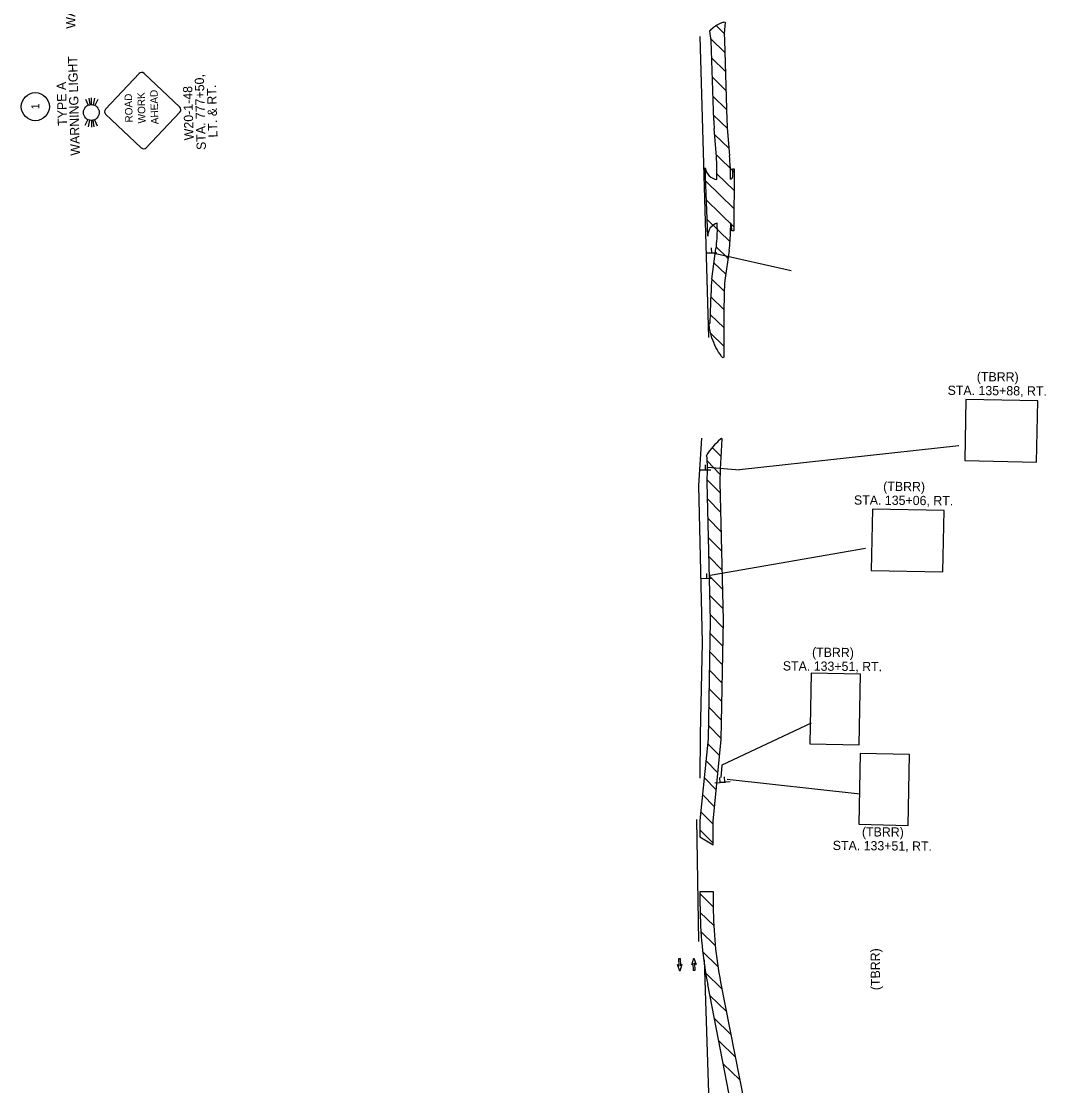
# Model space of a CAD drawing. Extents: x 126146 to 386643, y 319437 to 606724.
# Drawn here: x 152244 to 153020, y 328037 to 328843 of the extents above; entities that cross this region are included whole.
import ezdxf

# ---------------------------------------------------------------- set-up
doc = ezdxf.new("R2010")
doc.units = 0
for name, color, linetype in [('MT_P_Cells', 7, 'Continuous'), ('MT_P_Drums', 7, 'Continuous'), ('MT_P_Text', 7, 'Continuous'), ('MT_X_Work_Area', 7, 'Continuous'), ('SN_P_Signs', 7, 'Continuous'), ('SN_P_Text', 7, 'Continuous')]:
    doc.layers.add(name, color=color, linetype=linetype)

msp = doc.modelspace()

# ---------------------------------------------------------------- linework, layer by layer
at = {"layer": 'MT_P_Cells'}
for p, q in [((152742.96, 328123.53), (152741, 328128.45)), ((152741, 328128.45), (152742.28, 328127.51)), ((152742.03, 328133), (152743.03, 328133.05)), ((152742.28, 328127.51), (152742.03, 328133)), ((152742.53, 328133.02), (152742.53, 328133.02)), ((152744.47, 328128.61), (152742.96, 328123.53)), ((152743.03, 328133.05), (152743.28, 328127.55)), ((152743.28, 328127.55), (152744.47, 328128.61)), ((152751.84, 328128.4), (152753.46, 328133.43)), ((152753.05, 328129.42), (152751.84, 328128.4)), ((152753.17, 328123.93), (152753.05, 328129.42)), ((152753.46, 328133.43), (152753.46, 328133.43)), ((152753.46, 328133.43), (152755.31, 328128.47)), ((152755.31, 328128.47), (152754.05, 328129.45)), ((152754.05, 328129.45), (152754.17, 328123.95)), ((152742.96, 328123.53), (152742.96, 328123.53)), ((152754.17, 328123.95), (152753.17, 328123.93)), ((152753.67, 328123.94), (152753.67, 328123.94))]:
    msp.add_line(p, q, dxfattribs=at)
at = {"layer": 'MT_P_Drums'}
for p, q in [((152757.89, 328831.71), (152764.59, 328603.71)), ((152757.23, 328146.07), (152755.73, 328238.44))]:
    msp.add_line(p, q, dxfattribs=at)
for points in [[(152758.31, 328269.65), (152758.56, 328302.62), (152760, 328372.64), (152757.16, 328491.39), (152759.41, 328527.34)], [(152793.85, 327138.24), (152766.8, 327969.11), (152761.53, 328132.07)]]:
    msp.add_lwpolyline(points, dxfattribs=at)
at = {"layer": 'MT_X_Work_Area'}
for p, q in [((152769.12, 328839.27), (152769.88, 328839.8)), ((152776.49, 328834.03), (152770.3, 328840.05)), ((152777.17, 328842.4), (152776.47, 328833.89)), ((152766.63, 328828.58), (152765.69, 328835.64)), ((152776.92, 328819.66), (152766.47, 328829.83)), ((152768.53, 328768.04), (152766.63, 328828.58)), ((152776.47, 328833.89), (152776.63, 328828.89)), ((152776.63, 328828.89), (152778.52, 328768.36)), ((152777.37, 328805.26), (152767.05, 328815.31)), ((152777.82, 328790.87), (152767.5, 328800.91)), ((152778.27, 328776.48), (152767.95, 328786.52)), ((152778.9, 328761.91), (152768.4, 328772.13)), ((152770.6, 328740.51), (152768.87, 328761.89)), ((152780.13, 328746.77), (152769.24, 328757.36)), ((152778.84, 328762.69), (152780.57, 328741.31)), ((152784.05, 328728.99), (152770.87, 328741.82)), ((152771.01, 328723.32), (152770.94, 328732.82)), ((152780.94, 328732.89), (152781, 328723.67)), ((152783.94, 328715.14), (152770.97, 328727.76)), ((152783.83, 328701.3), (152762.49, 328722.06)), ((152783.72, 328687.45), (152763.02, 328707.6)), ((152780.9, 328676.24), (152763.54, 328693.14)), ((152771.27, 328686.34), (152771.25, 328690.3)), ((152781.24, 328690.45), (152781.27, 328686.42)), ((152782.19, 328684.37), (152781.89, 328689.11)), ((152783.7, 328684.46), (152782.19, 328684.37)), ((152767.03, 328647.95), (152770.26, 328671.02)), ((152779.35, 328663.8), (152770.45, 328672.45)), ((152780.17, 328669.64), (152776.97, 328646.8)), ((152777.63, 328651.52), (152768.74, 328660.17)), ((152776.51, 328638.65), (152767.03, 328647.88)), ((152766.18, 328622.61), (152766.5, 328637.46)), ((152776.23, 328624.97), (152766.43, 328634.51)), ((152766.49, 328637.4), (152766.5, 328637.46)), ((152776.49, 328637.31), (152776.17, 328622.4)), ((152765.79, 328614.61), (152766.18, 328622.61)), ((152776.15, 328611.1), (152766.09, 328620.88)), ((152776.17, 328622.4), (152776.09, 328588.66)), ((152765.02, 328614.54), (152765.79, 328614.61)), ((152765.12, 328613.24), (152765.02, 328614.54)), ((152765.37, 328611.25), (152765.12, 328613.24)), ((152765.69, 328609.28), (152765.37, 328611.25)), ((152765.87, 328608.37), (152765.69, 328609.28)), ((152766.08, 328607.32), (152765.87, 328608.37)), ((152766.57, 328605.38), (152766.08, 328607.32)), ((152776.11, 328597.18), (152766.21, 328606.82)), ((152767.16, 328603.47), (152766.57, 328605.38)), ((152768.02, 328601.19), (152767.16, 328603.47)), ((152768.63, 328599.75), (152768.02, 328601.19)), ((152769.43, 328597.92), (152768.63, 328599.75)), ((152770.25, 328596.09), (152769.43, 328597.92)), ((152771.03, 328594.49), (152770.25, 328596.09)), ((152772.14, 328592.57), (152771.03, 328594.49)), ((152773.3, 328590.94), (152772.14, 328592.57)), ((152774.53, 328589.36), (152773.3, 328590.94)), ((152775.44, 328588.22), (152774.53, 328589.36)), ((152775.48, 328588.17), (152775.44, 328588.22)), ((152776.09, 328588.66), (152775.48, 328588.17)), ((152773.63, 328503.99), (152774.86, 328526.7)), ((152774.86, 328526.7), (152774.37, 328527.25)), ((152762.85, 328513.59), (152763.37, 328513.32)), ((152774.14, 328513.53), (152767.45, 328520.31)), ((152763.37, 328513.32), (152763.63, 328504.2)), ((152773.54, 328499.89), (152763.46, 328510.11)), ((152763.63, 328504.2), (152763.41, 328493.98)), ((152773.41, 328493.99), (152773.63, 328503.99)), ((152763.41, 328493.98), (152765.89, 328389.31)), ((152773.61, 328485.58), (152763.45, 328495.88)), ((152775.89, 328389.33), (152773.41, 328493.99)), ((152773.96, 328470.99), (152763.71, 328481.38)), ((152774.3, 328456.39), (152764.05, 328466.79)), ((152774.65, 328441.8), (152764.4, 328452.19)), ((152774.99, 328427.21), (152764.74, 328437.6)), ((152775.34, 328412.61), (152765.09, 328423.01)), ((152775.68, 328398.02), (152765.43, 328408.42)), ((152775.78, 328383.68), (152765.78, 328393.82)), ((152765.89, 328389.31), (152764.21, 328299.6)), ((152774.2, 328299.02), (152775.89, 328389.33)), ((152775.52, 328369.7), (152765.71, 328379.65)), ((152775.26, 328355.72), (152765.45, 328365.68)), ((152775, 328341.74), (152765.18, 328351.7)), ((152774.74, 328327.76), (152764.92, 328337.72)), ((152774.48, 328313.79), (152764.66, 328323.74)), ((152774.22, 328299.81), (152764.4, 328309.76)), ((152764.21, 328299.6), (152758.1, 328237.57)), ((152773, 328286.8), (152763.86, 328296.07)), ((152768.11, 328237.08), (152774.2, 328299.02)), ((152771.73, 328273.85), (152762.59, 328283.12)), ((152770.45, 328260.9), (152761.31, 328270.17)), ((152769.18, 328247.95), (152760.04, 328257.22)), ((152768.11, 328234.79), (152758.76, 328244.27)), ((152758.1, 328237.57), (152758.12, 328225.18)), ((152768.13, 328219.08), (152768.11, 328237.08)), ((152768.13, 328220.53), (152758.12, 328230.68)), ((152758.12, 328225.18), (152768.13, 328219.08)), ((152758.19, 328183.89), (152768.19, 328183.91)), ((152758.21, 328172.36), (152758.19, 328183.89)), ((152768.19, 328183.91), (152768.21, 328172.38)), ((152768.21, 328172.3), (152758.2, 328182.05)), ((152768.58, 328157.99), (152758.25, 328168.04)), ((152769.7, 328142.94), (152758.81, 328153.54)), ((152771.73, 328127.01), (152760.14, 328138.29)), ((152774.8, 328110.07), (152762.38, 328122.16)), ((152781.8, 328022.21), (152763.98, 328113.31)), ((152773.79, 328115.23), (152791.62, 328024.13)), ((152778.18, 328092.83), (152765.59, 328105.08)), ((152781.55, 328075.6), (152768.96, 328087.84)), ((152784.92, 328058.36), (152772.33, 328070.61)), ((152788.29, 328041.12), (152775.71, 328053.37))]:
    msp.add_line(p, q, dxfattribs=at)
for points in [[(152765.69, 328835.64), (152765.4, 328835.94), (152766.38, 328836.86)], [(152776.2, 328842.6), (152777.05, 328842.84), (152777.17, 328842.4)], [(152764, 328680.45), (152762.13, 328732.13), (152762.16, 328732.1)], [(152783.03, 328725.66), (152783.08, 328731.56), (152784.07, 328731.55), (152783.7, 328684.46)], [(152774.37, 328527.25), (152773.9, 328526.84), (152771.96, 328525.05), (152771.66, 328524.75), (152771.05, 328524.13), (152770.55, 328523.63), (152769.16, 328522.19), (152767.7, 328520.59), (152766.85, 328519.62), (152765.21, 328517.49), (152764.18, 328515.95), (152763.18, 328514.21), (152762.85, 328513.59)]]:
    msp.add_lwpolyline(points, dxfattribs=at)
for centre, radius, start, end in [((152893.47, 328771.95), 125, 181.7907, 184.6177), ((152893.47, 328771.95), 115, 181.7907, 184.6177), ((152665.94, 328732.05), 105, 0.41677, 4.6177), ((152665.94, 328732.05), 115, 0.41677, 4.6177), ((152772.1, 328733.26), 10, 186.66342, 263.73441), ((152781.03, 328725.68), 2, 272.73653, 359.5387), ((152773.99, 328680.69), 10, 105.95648, 181.35893), ((152666.28, 328685.58), 105, 352.03007, 0.41677), ((152666.28, 328685.58), 115, 352.03007, 359.47777), ((152779.89, 328688.98), 2, 3.71442, 47.36264), ((152666.28, 328685.58), 115, 359.47777, 0.41677), ((152891.49, 328636.31), 125, 174.65407, 179.47121), ((152891.49, 328636.31), 115, 174.7658, 179.50106), ((152891.49, 328636.31), 125, 179.47121, 179.50106), ((153068.21, 328172.84), 310, 180.08856, 191.07079), ((153068.21, 328172.84), 300, 180.08856, 191.07079)]:
    msp.add_arc(centre, radius, start, end, dxfattribs=at)
msp.add_ellipse((152784.68, 328814.92), major_axis=(-28.97, -0.47), ratio=0.998801, start_param=4.993307, end_param=5.232616, dxfattribs=at)
msp.add_open_spline([(152766.38, 328836.86), (152767.26, 328837.69), (152768.17, 328838.5), (152769.12, 328839.27)], degree=2, dxfattribs=at)
at = {"layer": 'SN_P_Signs'}
for p, q in [((152292.7, 328784.27), (152294.68, 328779.68)), ((152295.1, 328785), (152296, 328780.08)), ((152296.97, 328785.18), (152297.02, 328780.18)), ((152299.43, 328784.92), (152298.36, 328780.04)), ((152302.06, 328783.98), (152299.8, 328779.53)), ((152294.34, 328768.78), (152292.08, 328764.33)), ((152295.78, 328768.27), (152294.71, 328763.39)), ((152297.13, 328768.13), (152297.17, 328763.13)), ((152298.15, 328768.23), (152299.04, 328763.31)), ((152299.46, 328768.63), (152301.45, 328764.04)), ((152770.99, 328667.58), (152762.99, 328667.48)), ((152766.99, 328667.53), (152766.94, 328671.53)), ((152762.34, 328503.14), (152762.28, 328507.14)), ((152766.33, 328503.19), (152758.34, 328503.08)), ((152763.27, 328420.93), (152763.21, 328424.93)), ((152767.27, 328420.99), (152759.27, 328420.88)), ((152777.35, 328266.38), (152769.37, 328265.84)), ((152780.9, 328266.95), (152772.92, 328266.41)), ((152773.36, 328266.11), (152773.09, 328270.1)), ((152773.36, 328266.11), (152773.36, 328266.11)), ((152776.91, 328266.68), (152776.64, 328270.67)), ((152776.91, 328266.68), (152776.91, 328266.68))]:
    msp.add_line(p, q, dxfattribs=at)
for points in [[(152337.06, 328803.79), (152364.09, 328778.26)], [(152307.76, 328776.66), (152333.3, 328803.69)], [(152334.9, 328747.36), (152307.87, 328772.9)], [(152364.2, 328774.5), (152338.66, 328747.47)]]:
    msp.add_lwpolyline(points, dxfattribs=at)
msp.add_circle((152297.07, 328774.16), 6.02, dxfattribs=at)
for centre, start, end in [((152335.23, 328801.86), 46.6295, 136.6295), ((152309.7, 328774.83), 136.6295, 226.6295), ((152362.27, 328776.33), 316.6295, 46.6295), ((152336.73, 328749.29), 226.6295, 316.6295)]:
    msp.add_arc(centre, 2.66, start, end, dxfattribs=at)
at = {"layer": 'SN_P_Text'}
for p, q in [((152827.1, 328654.21), (152768.77, 328667.24)), ((152954.3, 328521.6), (152788.05, 328503.38)), ((152764.17, 328505.31), (152788.05, 328503.38)), ((152883.41, 328443.67), (152765.96, 328423.28)), ((152842.27, 328311.46), (152774.71, 328279.58)), ((152774.71, 328279.58), (152773.9, 328270.12)), ((152879.57, 328257.68), (152778.66, 328268.7))]:
    msp.add_line(p, q, dxfattribs=at)
for points in [[(153014.07, 328555.68), (152959.62, 328556.78), (152958.68, 328510.32), (153013.13, 328509.22)], [(152943.14, 328472.55), (152888.7, 328473.66), (152887.76, 328427.19), (152942.2, 328426.09)], [(152879.72, 328348.62), (152842.42, 328349.37), (152841.33, 328295.73), (152878.64, 328294.97)], [(152916.83, 328287.63), (152879.53, 328288.38), (152878.44, 328234.74), (152915.74, 328233.98)]]:
    msp.add_lwpolyline(points, close=True, dxfattribs=at)
msp.add_circle((152254.63, 328778.54), 10.62, dxfattribs=at)

# ---------------------------------------------------------------- texts
at = {"layer": 'MT_P_Text'}
for s, rotation, p in [('(TBRR)', 359.56796, (152967.81, 328570.48)), ('STA. 135+88, RT.', 359.56796, (152945.69, 328560.15)), ('(TBRR)', 359.56796, (152896.88, 328487.35)), ('STA. 135+06, RT.', 359.56796, (152874.76, 328477.02)), ('(TBRR)', 359.56796, (152843, 328361.66)), ('STA. 133+51, RT.', 359.56796, (152820.87, 328351.33)), ('(TBRR)', 359.56796, (152880.8, 328225.6)), ('STA. 133+51, RT.', 359.56796, (152858.67, 328215.27)), ('(TBRR)', 90.60629, (152894.64, 328109.11))]:
    msp.add_text(s, height=7, rotation=rotation, dxfattribs=at).set_placement(p)
at = {"layer": 'SN_P_Signs'}
for s, p in [('ROAD', (152328.44, 328766.61)), ('WORK', (152338.2, 328765.96)), ('AHEAD', (152347.96, 328765.31))]:
    msp.add_text(s, height=5.664, rotation=91.6295, dxfattribs=at).set_placement(p)
at = {"layer": 'SN_P_Text'}
for s, height, rotation, p in [('WARNING LIGHT', 7, 91.6295, (152285.1, 328837.81)), ('WARNING LIGHT', 7, 91.6295, (152288.43, 328741.57)), ('TYPE A', 7, 91.6295, (152278.73, 328764.12)), ('STA. 777+50, ', 7, 91.6295, (152383.89, 328745.81)), ('W20-1-48', 7, 91.6295, (152374.62, 328753.21)), ('LT. & RT.', 7, 91.6295, (152392.69, 328755.25)), ('1', 5.95, 90.92183, (152257.64, 328776.59))]:
    msp.add_text(s, height=height, rotation=rotation, dxfattribs=at).set_placement(p)

doc.saveas('drawing.dxf')
